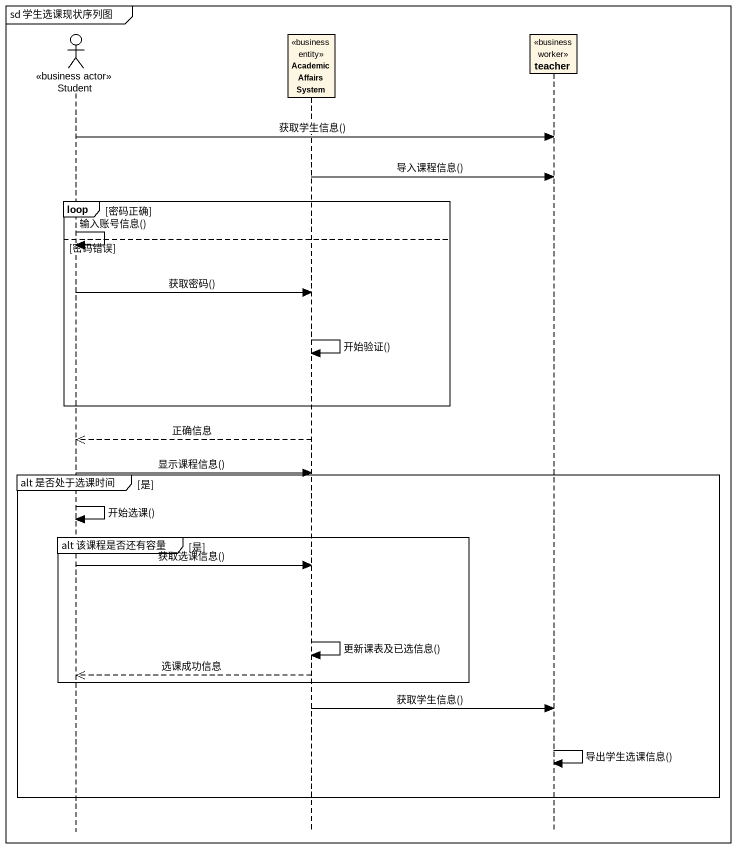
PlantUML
@startuml
mainframe sd 学生选课现状序列图
hide footbox
actor Student <<business actor>>
participant "Academic Affairs System" as Academic_Affairs_System <<business entity>>
participant teacher <<business worker>>

Student -> teacher : 获取学生信息()
Academic_Affairs_System -> teacher : 导入课程信息()
loop 密码正确
  Student -> Student : 输入账号信息()
else 密码错误
  Student -> Academic_Affairs_System : 获取密码()
  Academic_Affairs_System -> Academic_Affairs_System : 开始验证()
end
Academic_Affairs_System -->> Student : 正确信息
Student -> Academic_Affairs_System : 显示课程信息()
group alt 是否处于选课时间 [是]
  Student -> Student : 开始选课()
  group alt 该课程是否还有容量 [是]
    Student -> Academic_Affairs_System : 获取选课信息()
    Academic_Affairs_System -> Academic_Affairs_System : 更新课表及已选信息()
    Academic_Affairs_System -->> Student : 选课成功信息
  end
  Academic_Affairs_System -> teacher : 获取学生信息()
  teacher -> teacher : 导出学生选课信息()
end
@enduml
